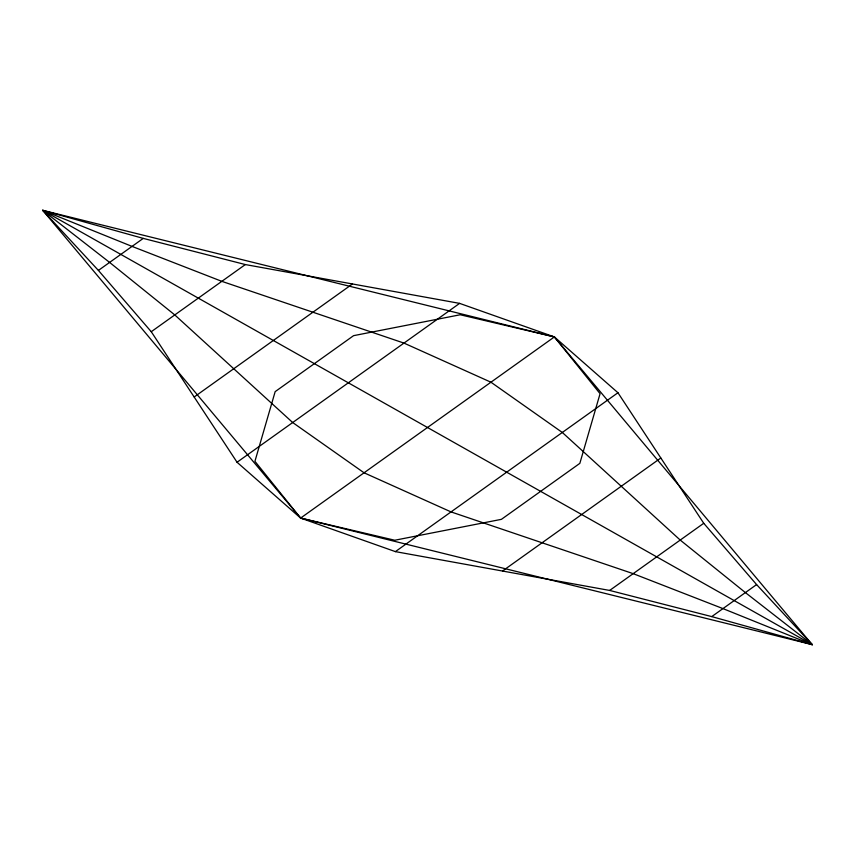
<?xml version="1.0" encoding="UTF-8"?>
<svg xmlns="http://www.w3.org/2000/svg" width="855" height="855" viewBox="0 0 855 855"><rect width="100%" height="100%" fill="white"/><g stroke="black" fill="none" stroke-linecap="round" stroke-linejoin="round"><path stroke-width="1.28" d="M98.4 270.415L143.255 238.395L245.342 264.558L459.605 303.375L554.382 336.923L617.951 392.744L703.74 523.281L756.6 584.585L812.25 644.659L300.618 518.077L237.049 462.256L151.26 331.719L98.4 270.415L42.75 210.341L554.382 336.923L812.25 644.659L711.745 616.605L609.658 590.442L395.395 551.625L300.618 518.077L42.75 210.341L143.255 238.395M151.26 331.719L245.342 264.558M194.213 396.966L352.452 283.999M237.049 462.256L459.605 303.375M300.618 518.077L554.382 336.923L600.071 393.685L579.84 463.357L501.415 519.338L394.764 540.242L300.618 518.077L254.929 461.315L275.16 391.643L353.585 335.662L460.236 314.758L554.382 336.923M395.395 551.625L617.951 392.744M502.548 571.001L660.787 458.034M609.658 590.442L703.74 523.281M711.745 616.605L756.6 584.585M42.75 210.341L132.033 246.4L221.83 281.348L403.966 343.09L490.941 382.206L562.312 432.47L680.217 540.071L745.389 592.59L812.25 644.659L722.956 608.6L633.17 573.652L451.034 511.91L364.059 472.794L292.688 422.53L174.783 314.929L109.611 262.41L42.75 210.341L812.25 644.659"/></g></svg>
